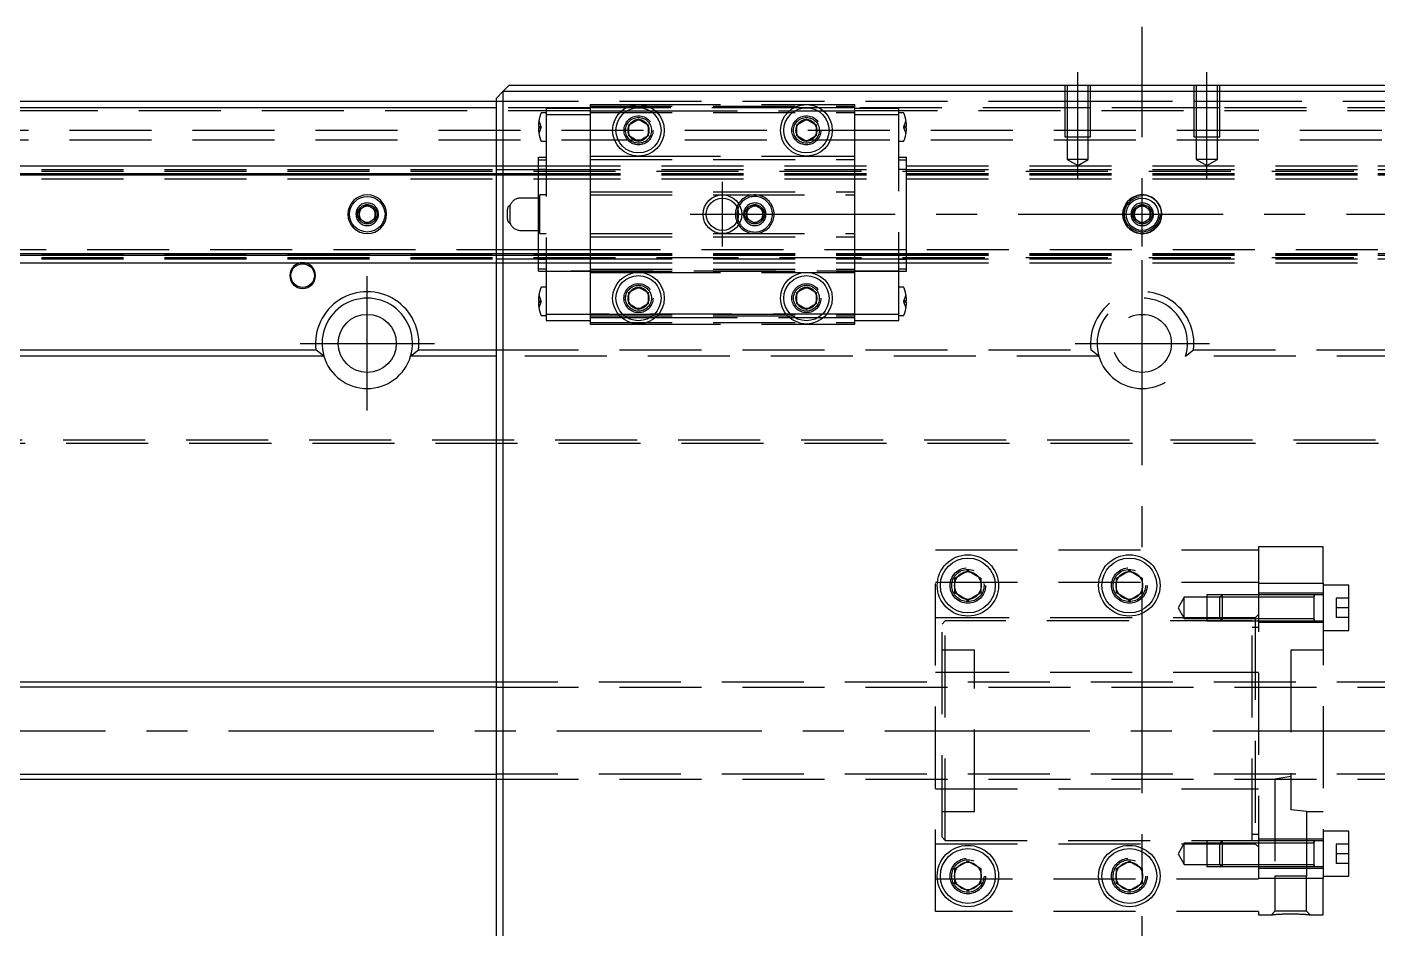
# Model space of a CAD drawing. Extents: x -41 to 1018, y -351 to 109.
# Drawn here: x 207.3 to 416.5, y -30.7 to 109 of the extents above; entities that cross this region are included whole.
import ezdxf

# ---------------------------------------------------------------- set-up
doc = ezdxf.new("R2010")
doc.units = 0
doc.linetypes.add('CENTER', pattern=[50.8, 31.75, -6.35, 6.35, -6.35])
doc.linetypes.add('DASHED', pattern=[19.05, 12.7, -6.35])
doc.layers.get('0').update_dxf_attribs({"linetype": 'CONTINUOUS'})
doc.layers.add('CENTER', color=1, linetype='CENTER')

msp = doc.modelspace()

# ---------------------------------------------------------------- linework, layer by layer
at = {"color": 7, "linetype": 'CONTINUOUS'}
for p, q in [((281, 99), (280, 98)), ((282, 100), (281, 99)), ((479, 99), (281, 99)), ((281, 99), (281, -99)), ((282, 100), (478, 100)), ((280, 96.5), (1, 96.5)), ((2, 97.5), (280, 97.5)), ((280, -98), (280, 98)), ((300.5, 93.87), (302, 94.73)), ((302, 94.73), (303.5, 93.87)), ((326.5, 93.87), (328, 94.73)), ((328, 94.73), (329.5, 93.87)), ((300.5, 92.13), (300.5, 93.87)), ((302, 91.27), (300.5, 92.13)), ((303.5, 92.13), (302, 91.27)), ((303.5, 93.87), (303.5, 92.13)), ((326.5, 92.13), (326.5, 93.87)), ((328, 91.27), (326.5, 92.13)), ((329.5, 92.13), (328, 91.27)), ((329.5, 93.87), (329.5, 92.13)), ((0, 87.5), (280, 87.5)), ((0, 86.32), (280, 86.32)), ((0, 86.1), (280, 86.1)), ((258.75, 80.72), (260, 81.44)), ((258.75, 79.28), (258.75, 80.72)), ((260, 81.44), (261.25, 80.72)), ((261.25, 80.72), (261.25, 79.28)), ((260, 78.56), (258.75, 79.28)), ((261.25, 79.28), (260, 78.56)), ((0, 73.9), (280, 73.9)), ((0, 73.68), (280, 73.68)), ((0, 72.5), (280, 72.5)), ((300.5, 67.87), (302, 68.73)), ((300.5, 66.13), (300.5, 67.87)), ((302, 68.73), (303.5, 67.87)), ((303.5, 67.87), (303.5, 66.13)), ((326.5, 67.87), (328, 68.73)), ((326.5, 66.13), (326.5, 67.87)), ((328, 68.73), (329.5, 67.87)), ((329.5, 67.87), (329.5, 66.13)), ((302, 65.27), (300.5, 66.13)), ((303.5, 66.13), (302, 65.27)), ((328, 65.27), (326.5, 66.13)), ((329.5, 66.13), (328, 65.27)), ((147.94, 59), (252.06, 59)), ((253.29, 58), (252.06, 59)), ((266.71, 58), (267.94, 59)), ((267.94, 59), (280, 59)), ((253.29, 58), (146.71, 58)), ((280, 58), (266.71, 58)), ((351, 23.65), (353, 24.81)), ((351, 21.35), (351, 23.65)), ((353, 24.81), (355, 23.65)), ((355, 23.65), (355, 21.35)), ((376, 23.65), (378, 24.81)), ((376, 21.35), (376, 23.65)), ((378, 24.81), (380, 23.65)), ((380, 23.65), (380, 21.35)), ((353, 20.19), (351, 21.35)), ((355, 21.35), (353, 20.19)), ((378, 20.19), (376, 21.35)), ((380, 21.35), (378, 20.19)), ((280, 7.5), (40.5, 7.5)), ((40.5, -7.5), (280, -7.5)), ((351, -21.35), (353, -20.19)), ((353, -20.19), (355, -21.35)), ((376, -21.35), (378, -20.19)), ((378, -20.19), (380, -21.35)), ((351, -23.65), (351, -21.35)), ((355, -21.35), (355, -23.65)), ((376, -23.65), (376, -21.35)), ((380, -21.35), (380, -23.65)), ((353, -24.81), (351, -23.65)), ((355, -23.65), (353, -24.81)), ((378, -24.81), (376, -23.65)), ((380, -23.65), (378, -24.81))]:
    msp.add_line(p, q, dxfattribs=at)
at = {"color": 3, "linetype": 'DASHED'}
for p, q in [((368, 100), (368, 92)), ((368.35, 100), (368.35, 92)), ((371.65, 92), (371.65, 100)), ((372, 92), (372, 100)), ((388, 100), (388, 92)), ((388.35, 100), (388.35, 92)), ((391.65, 92), (391.65, 100)), ((392, 92), (392, 100)), ((280, 97.5), (368, 97.5)), ((294.5, 96.5), (280, 96.5)), ((287.7, 96.45), (287.7, 95.45)), ((287.7, 96.45), (294.5, 96.45)), ((294.5, 97), (294.5, 96)), ((294.5, 97), (302, 97)), ((294.5, 96.75), (335.5, 96.75)), ((300.06, 96.5), (294.5, 96.5)), ((302, 96.5), (300.06, 96.5)), ((302, 97), (328, 97)), ((303.94, 96.5), (302, 96.5)), ((326.06, 96.5), (303.94, 96.5)), ((328, 96.5), (326.06, 96.5)), ((328, 97), (335.5, 97)), ((329.94, 96.5), (328, 96.5)), ((335.5, 96.5), (329.94, 96.5)), ((335.5, 96), (335.5, 97)), ((368, 96.5), (335.5, 96.5)), ((335.5, 96.45), (342.3, 96.45)), ((342.3, 95.45), (342.3, 96.45)), ((368, 97.5), (372, 97.5)), ((372, 96.5), (368, 96.5)), ((372, 97.5), (388, 97.5)), ((388, 96.5), (372, 96.5)), ((388, 97.5), (392, 97.5)), ((392, 96.5), (388, 96.5)), ((392, 97.5), (480, 97.5)), ((424.5, 96.5), (392, 96.5)), ((294.5, 96), (0.5, 96)), ((286.58, 94.5), (286.9, 93.6)), ((287.7, 95.7), (286.99, 95.7)), ((287.7, 95.45), (294.5, 95.45)), ((287.7, 95.45), (287.7, 64.55)), ((294.5, 96), (294.5, 89)), ((294.5, 96), (299.35, 96)), ((294.5, 95.75), (335.5, 95.75)), ((299.35, 96), (300.2, 96)), ((300.2, 96), (303.8, 96)), ((303.8, 96), (304.65, 96)), ((304.65, 96), (325.35, 96)), ((325.35, 96), (326.2, 96)), ((326.2, 96), (329.8, 96)), ((329.8, 96), (330.65, 96)), ((330.65, 96), (335.5, 96)), ((335.5, 89), (335.5, 96)), ((424.5, 96), (335.5, 96)), ((335.5, 95.45), (342.3, 95.45)), ((343.01, 95.7), (342.3, 95.7)), ((342.3, 64.55), (342.3, 95.45)), ((343.1, 93.6), (343.42, 94.5)), ((760, 93), (0, 93)), ((286.5, 93.6), (286.58, 93.6)), ((286.58, 93.4), (286.5, 93.4)), ((286.58, 93.6), (286.9, 93.6)), ((286.58, 93.6), (286.58, 93.4)), ((286.9, 93.4), (286.58, 92.5)), ((286.58, 93.4), (286.9, 93.4)), ((286.9, 93.6), (286.94, 93.5)), ((286.9, 93.4), (286.94, 93.5)), ((300, 93), (300.03, 93.35)), ((326, 93), (326.02, 93.3)), ((343.1, 93.6), (343.06, 93.5)), ((343.1, 93.4), (343.06, 93.5)), ((343.42, 93.6), (343.1, 93.6)), ((343.42, 92.5), (343.1, 93.4)), ((343.42, 93.4), (343.1, 93.4)), ((343.42, 93.4), (343.42, 93.6)), ((343.42, 93.6), (343.5, 93.6)), ((343.5, 93.4), (343.42, 93.4)), ((760, 91.5), (0, 91.5)), ((286.99, 91.3), (287.7, 91.3)), ((342.3, 91.3), (343.01, 91.3)), ((368, 92), (372, 92)), ((368.35, 92), (368.35, 88.5)), ((371.65, 88.5), (371.65, 92)), ((388, 92), (392, 92)), ((388.35, 92), (388.35, 88.5)), ((391.65, 88.5), (391.65, 92)), ((286.5, 88.43), (286.5, 88.82)), ((286.5, 88.82), (287.7, 88.82)), ((286.5, 88.43), (287.7, 88.43)), ((286.5, 86.03), (286.5, 88.43)), ((294.5, 89), (302, 89)), ((294.5, 89), (294.5, 88.5)), ((294.5, 88.5), (294.5, 83.5)), ((294.5, 88.5), (335.5, 88.5)), ((302, 89), (328, 89)), ((328, 89), (335.5, 89)), ((335.5, 88.5), (335.5, 89)), ((335.5, 83.5), (335.5, 88.5)), ((342.3, 88.82), (343.5, 88.82)), ((342.3, 88.43), (343.5, 88.43)), ((343.5, 88.43), (343.5, 88.82)), ((343.5, 86.03), (343.5, 88.43)), ((368.35, 88.5), (370, 87.55)), ((371.65, 88.5), (368.35, 88.5)), ((370, 87.55), (371.65, 88.5)), ((388.35, 88.5), (390, 87.55)), ((391.65, 88.5), (388.35, 88.5)), ((390, 87.55), (391.65, 88.5)), ((0, 86.91), (280, 86.91)), ((0, 86.7), (760, 86.7)), ((0, 86.26), (286.5, 86.26)), ((280, 87.5), (286.5, 87.5)), ((280, 86.91), (286.5, 86.91)), ((280, 86.32), (286.5, 86.32)), ((280, 86.1), (286.5, 86.1)), ((286.5, 87.5), (343.5, 87.5)), ((286.5, 87.01), (287.7, 87.01)), ((286.5, 86.91), (343.5, 86.91)), ((286.5, 86.32), (343.5, 86.32)), ((286.5, 86.26), (343.5, 86.26)), ((286.5, 86.1), (343.5, 86.1)), ((286.5, 73.97), (286.5, 86.03)), ((342.3, 87.01), (343.5, 87.01)), ((343.5, 87.5), (416.5, 87.5)), ((343.5, 86.91), (416.5, 86.91)), ((343.5, 86.32), (416.5, 86.32)), ((343.5, 86.26), (416.5, 86.26)), ((343.5, 86.1), (416.5, 86.1)), ((343.5, 73.97), (343.5, 86.03)), ((416.5, 87.5), (473.5, 87.5)), ((416.5, 86.91), (473.5, 86.91)), ((416.5, 86.32), (473.5, 86.32)), ((416.5, 86.1), (473.5, 86.1)), ((0, 85.5), (286.5, 85.5)), ((286.5, 85.5), (343.5, 85.5)), ((343.5, 85.5), (416.5, 85.5)), ((286.7, 82.5), (283.75, 82.5)), ((287.7, 83), (286.7, 83)), ((286.7, 80), (286.7, 83)), ((294.5, 83.5), (294.5, 83)), ((294.5, 83.5), (335.5, 83.5)), ((294.5, 83), (294.5, 77)), ((294.5, 83), (315, 83)), ((315, 83), (335.5, 83)), ((335.5, 83), (335.5, 83.5)), ((335.5, 77), (335.5, 83)), ((258.5, 80), (258.52, 80.22)), ((281.7, 80), (281.7, 80.75)), ((281.7, 79.25), (281.7, 80)), ((282.12, 80), (282.12, 81.39)), ((282.12, 78.61), (282.12, 80)), ((286.7, 77), (286.7, 80)), ((318.5, 80), (318.52, 80.22)), ((318.75, 80.72), (320, 81.44)), ((318.75, 79.28), (318.75, 80.72)), ((320, 81.44), (321.25, 80.72)), ((321.25, 80.72), (321.25, 79.28)), ((378.5, 80), (378.52, 80.22)), ((378.75, 80.72), (380, 81.44)), ((378.75, 79.28), (378.75, 80.72)), ((380, 81.44), (381.25, 80.72)), ((381.25, 80.72), (381.25, 79.28)), ((283.75, 77.5), (286.7, 77.5)), ((320, 78.56), (318.75, 79.28)), ((321.25, 79.28), (320, 78.56)), ((380, 78.56), (378.75, 79.28)), ((381.25, 79.28), (380, 78.56)), ((286.7, 77), (287.7, 77)), ((294.5, 77), (294.5, 76.5)), ((294.5, 77), (315, 77)), ((294.5, 76.5), (294.5, 71.5)), ((294.5, 76.5), (335.5, 76.5)), ((315, 77), (335.5, 77)), ((335.5, 76.5), (335.5, 77)), ((335.5, 71.5), (335.5, 76.5)), ((286.5, 74.5), (0, 74.5)), ((0, 73.74), (286.5, 73.74)), ((0, 73.3), (760, 73.3)), ((280, 73.9), (286.5, 73.9)), ((280, 73.68), (286.5, 73.68)), ((294.5, 74.5), (286.5, 74.5)), ((286.5, 71.57), (286.5, 73.97)), ((286.5, 73.9), (294.5, 73.9)), ((286.5, 73.74), (294.5, 73.74)), ((286.5, 73.68), (294.5, 73.68)), ((343.5, 74.5), (294.5, 74.5)), ((294.5, 73.9), (343.5, 73.9)), ((294.5, 73.74), (343.5, 73.74)), ((294.5, 73.68), (343.5, 73.68)), ((416.5, 74.5), (343.5, 74.5)), ((343.5, 71.57), (343.5, 73.97)), ((343.5, 73.9), (416.5, 73.9)), ((343.5, 73.74), (416.5, 73.74)), ((343.5, 73.68), (416.5, 73.68)), ((416.5, 73.9), (424.5, 73.9)), ((416.5, 73.68), (424.5, 73.68)), ((0, 73.09), (280, 73.09)), ((280, 73.09), (286.5, 73.09)), ((280, 72.5), (286.5, 72.5)), ((286.5, 73.09), (294.5, 73.09)), ((287.7, 72.99), (286.5, 72.99)), ((286.5, 72.5), (294.5, 72.5)), ((286.5, 71.18), (286.5, 71.57)), ((286.5, 71.57), (287.7, 71.57)), ((286.5, 71.18), (294.5, 71.18)), ((342.3, 71.18), (287.7, 71.18)), ((294.5, 73.09), (343.5, 73.09)), ((294.5, 72.5), (343.5, 72.5)), ((294.5, 71.5), (294.5, 71)), ((294.5, 71.5), (335.5, 71.5)), ((294.5, 71.18), (343.5, 71.18)), ((335.5, 71), (335.5, 71.5)), ((343.5, 72.99), (342.3, 72.99)), ((342.3, 71.57), (343.5, 71.57)), ((343.5, 73.09), (416.5, 73.09)), ((343.5, 72.5), (416.5, 72.5)), ((343.5, 71.18), (343.5, 71.57)), ((416.5, 73.09), (424.5, 73.09)), ((294.5, 71), (294.5, 64)), ((294.5, 71), (302, 71)), ((302, 71), (328, 71)), ((328, 71), (335.5, 71)), ((335.5, 64), (335.5, 71)), ((286.58, 67.5), (286.9, 66.6)), ((287.7, 68.7), (286.99, 68.7)), ((300, 67), (300.03, 67.35)), ((326, 67), (326.02, 67.3)), ((343.01, 68.7), (342.3, 68.7)), ((343.1, 66.6), (343.42, 67.5)), ((286.5, 66.6), (286.58, 66.6)), ((286.58, 66.4), (286.5, 66.4)), ((286.58, 66.6), (286.9, 66.6)), ((286.58, 66.6), (286.58, 66.4)), ((286.9, 66.4), (286.58, 65.5)), ((286.58, 66.4), (286.9, 66.4)), ((286.9, 66.6), (286.94, 66.5)), ((286.9, 66.4), (286.94, 66.5)), ((343.1, 66.6), (343.06, 66.5)), ((343.1, 66.4), (343.06, 66.5)), ((343.42, 66.6), (343.1, 66.6)), ((343.42, 65.5), (343.1, 66.4)), ((343.42, 66.4), (343.1, 66.4)), ((343.42, 66.4), (343.42, 66.6)), ((343.42, 66.6), (343.5, 66.6)), ((343.5, 66.4), (343.42, 66.4)), ((286.99, 64.3), (287.7, 64.3)), ((287.7, 64.55), (287.7, 63.55)), ((287.7, 64.55), (294.5, 64.55)), ((287.7, 63.55), (294.5, 63.55)), ((294.5, 64.55), (335.5, 64.55)), ((335.5, 64.55), (294.5, 64.55)), ((294.5, 64.25), (335.5, 64.25)), ((294.5, 64), (294.5, 63)), ((294.5, 64), (299.35, 64)), ((294.5, 63.25), (335.5, 63.25)), ((294.5, 63), (302, 63)), ((299.35, 64), (300.2, 64)), ((300.2, 64), (303.8, 64)), ((302, 63), (328, 63)), ((303.8, 64), (304.65, 64)), ((304.65, 64), (325.35, 64)), ((325.35, 64), (326.2, 64)), ((326.2, 64), (329.8, 64)), ((328, 63), (335.5, 63)), ((329.8, 64), (330.65, 64)), ((330.65, 64), (335.5, 64)), ((335.5, 64.55), (342.3, 64.55)), ((335.5, 63), (335.5, 64)), ((335.5, 63.55), (342.3, 63.55)), ((342.3, 63.55), (342.3, 64.55)), ((342.3, 64.3), (343.01, 64.3)), ((280, 59), (372.06, 59)), ((373.29, 58), (372.06, 59)), ((386.71, 58), (387.94, 59)), ((387.94, 59), (480, 59)), ((373.29, 58), (280, 58)), ((480, 58), (386.71, 58)), ((759.5, 44.5), (0.5, 44.5)), ((759, 45), (1, 45)), ((348, -28), (348, 28)), ((348, 28), (398, 28)), ((408, 28.5), (398, 28.5)), ((398, 28.5), (398, 28)), ((398, 28), (398, -28)), ((408, 22.87), (408, 28.5)), ((348, 23), (398, 23)), ((355.48, 22.79), (355.5, 22.5)), ((375.5, 22.5), (375.53, 22.91)), ((390, 21.05), (390, 17.05)), ((392.35, 21.05), (390, 21.05)), ((392.35, 21.05), (392, 20.7)), ((392.35, 21.05), (392.35, 17.05)), ((398, 21.05), (392.35, 21.05)), ((398, 21.05), (392.35, 21.05)), ((398, 22.87), (408, 22.87)), ((408, 21.3), (398, 21.3)), ((406.6, 21.05), (398, 21.05)), ((408, 21.05), (406.59, 21.05)), ((406.6, 17.05), (406.6, 21.05)), ((406.6, 17.05), (406.6, 21.05)), ((406.6, 20.84), (406.6, 21.05)), ((406.6, 21.05), (406.6, 20.84)), ((408, 22.87), (408, -22.87)), ((412, 22.55), (408, 22.55)), ((412, 15.55), (412, 22.55)), ((386.5, 20.7), (385.55, 19.05)), ((385.55, 19.05), (386.5, 17.4)), ((386.5, 17.4), (386.5, 20.7)), ((390, 20.7), (386.5, 20.7)), ((392, 20.7), (390, 20.7)), ((392, 17.4), (392, 20.7)), ((398, 20.7), (392, 20.7)), ((398, 20.7), (392, 20.7)), ((406.6, 20.7), (398, 20.7)), ((406.6, 17.27), (406.6, 20.84)), ((410, 20.55), (410, 19.05)), ((412, 20.55), (410, 20.55)), ((412, 19.05), (410, 19.05)), ((410, 19.05), (410, 17.55)), ((397.5, 17.5), (348, 17.5)), ((349.5, 17), (349, 16.5)), ((397, 17), (349.5, 17)), ((349.5, -17), (349.5, 17)), ((386.5, 17.4), (390, 17.4)), ((390, 17.4), (392, 17.4)), ((390, 17.05), (392.35, 17.05)), ((392, 17.4), (398, 17.4)), ((392, 17.4), (392.35, 17.05)), ((392, 17.4), (398, 17.4)), ((392.35, 17.05), (398, 17.05)), ((392.35, 17.05), (398, 17.05)), ((397, -17), (397, 17)), ((398, 18), (397.5, 17.5)), ((397.5, 17.5), (397.5, -17.5)), ((398, 17.4), (406.6, 17.4)), ((398, 17.05), (406.6, 17.05)), ((398, 16.8), (408, 16.8)), ((406.59, 17.05), (408, 17.05)), ((406.6, 17.05), (406.6, 17.27)), ((406.6, 17.27), (406.6, 17.05)), ((406.6, 17.05), (406.6, 17.05)), ((412, 17.55), (410, 17.55)), ((349, -16.5), (349, 16.5)), ((398, 16), (397, 16)), ((408, 15.55), (412, 15.55)), ((354, 12.5), (349, 12.5)), ((354, -12.5), (354, 12.5)), ((408, 12.5), (403, 12.5)), ((403, 12.5), (403, -12.26)), ((397.5, 9), (348, 9)), ((398, 9), (397.5, 9)), ((480, 7.5), (280, 7.5)), ((280, 6.75), (480, 6.75)), ((480, -6.75), (280, -6.75)), ((280, -7.5), (480, -7.5)), ((403, -7.09), (400.54, -7.5)), ((400.54, -7.5), (400.54, -22.5)), ((400.54, -7.5), (400.55, -7.5)), ((348, -9), (397.5, -9)), ((397.5, -9), (398, -9)), ((349, -12.5), (354, -12.5)), ((405.46, -12.5), (403, -12.26)), ((405.46, -22.5), (405.46, -12.5)), ((405.46, -12.5), (408, -12.5)), ((349, -16.5), (349.5, -17)), ((397, -16), (398, -16)), ((412, -15.55), (408, -15.55)), ((412, -22.55), (412, -15.55)), ((348, -17.5), (397.5, -17.5)), ((349.5, -17), (397, -17)), ((386.5, -17.4), (385.55, -19.05)), ((386.5, -20.7), (386.5, -17.4)), ((390, -17.4), (386.5, -17.4)), ((390, -17.05), (390, -21.05)), ((392.35, -17.05), (390, -17.05)), ((392, -17.4), (390, -17.4)), ((392.35, -17.05), (392, -17.4)), ((392, -20.7), (392, -17.4)), ((398, -17.4), (392, -17.4)), ((398, -17.4), (392, -17.4)), ((392.35, -17.05), (392.35, -21.05)), ((398, -17.05), (392.35, -17.05)), ((398, -17.05), (392.35, -17.05)), ((397.5, -17.5), (398, -18)), ((408, -16.8), (398, -16.8)), ((406.6, -17.05), (398, -17.05)), ((406.6, -17.4), (398, -17.4)), ((408, -17.05), (406.59, -17.05)), ((406.6, -21.05), (406.6, -17.05)), ((406.6, -21.05), (406.6, -17.05)), ((406.6, -17.4), (406.6, -17.05)), ((406.6, -17.27), (406.6, -17.05)), ((406.6, -17.05), (406.6, -17.27)), ((406.6, -20.84), (406.6, -17.27)), ((406.6, -20.7), (406.6, -17.4)), ((410, -17.55), (410, -19.05)), ((412, -17.55), (410, -17.55)), ((385.55, -19.05), (386.5, -20.7)), ((386.5, -20.7), (390, -20.7)), ((390, -20.7), (392, -20.7)), ((392, -20.7), (398, -20.7)), ((392, -20.7), (392.35, -21.05)), ((392, -20.7), (398, -20.7)), ((398, -20.7), (406.6, -20.7)), ((406.6, -21.05), (406.6, -20.7)), ((406.6, -21.05), (406.6, -20.84)), ((406.6, -20.84), (406.6, -21.05)), ((412, -19.05), (410, -19.05)), ((410, -19.05), (410, -20.55)), ((412, -20.55), (410, -20.55)), ((398, -23), (348, -23)), ((350.5, -22.5), (350.53, -22.09)), ((375.5, -22.5), (375.53, -22.09)), ((390, -21.05), (392.35, -21.05)), ((392.35, -21.05), (398, -21.05)), ((392.35, -21.05), (398, -21.05)), ((398, -21.05), (406.6, -21.05)), ((398, -21.3), (408, -21.3)), ((408, -22.87), (398, -22.87)), ((405.46, -22.5), (400.54, -22.5)), ((400.55, -22.5), (400.55, -27.95)), ((405.45, -27.95), (405.45, -22.5)), ((406.59, -21.05), (408, -21.05)), ((408, -22.55), (412, -22.55)), ((408, -28.5), (408, -22.87)), ((398, -28), (348, -28)), ((398, -28), (398, -28.5)), ((398, -28.5), (400, -28.5)), ((400.55, -27.95), (400, -28.5)), ((400, -28.5), (400.01, -28.5)), ((400, -28.5), (400, -28.5)), ((400.01, -28.5), (400.02, -28.5)), ((400.02, -28.5), (400.04, -28.5)), ((400.04, -28.5), (400.06, -28.49)), ((400.06, -28.49), (400.08, -28.49)), ((400.08, -28.49), (400.11, -28.49)), ((400.11, -28.49), (400.15, -28.49)), ((400.15, -28.49), (400.19, -28.48)), ((400.19, -28.48), (400.24, -28.48)), ((400.24, -28.48), (400.3, -28.47)), ((400.3, -28.47), (400.37, -28.47)), ((400.37, -28.47), (400.44, -28.46)), ((400.44, -28.46), (400.52, -28.45)), ((400.52, -28.45), (400.61, -28.45)), ((405.45, -27.95), (400.55, -27.95)), ((400.61, -28.45), (400.7, -28.44)), ((400.7, -28.44), (400.8, -28.43)), ((400.8, -28.43), (400.9, -28.43)), ((400.9, -28.43), (401.01, -28.42)), ((401.01, -28.42), (401.12, -28.41)), ((401.12, -28.41), (401.24, -28.41)), ((401.24, -28.41), (401.36, -28.4)), ((401.36, -28.4), (401.48, -28.39)), ((401.48, -28.39), (401.61, -28.39)), ((401.61, -28.39), (401.74, -28.38)), ((401.74, -28.38), (401.87, -28.38)), ((401.87, -28.38), (402.01, -28.37)), ((402.01, -28.37), (402.15, -28.37)), ((402.15, -28.37), (402.29, -28.36)), ((402.29, -28.36), (402.43, -28.36)), ((402.43, -28.36), (402.57, -28.36)), ((402.57, -28.36), (402.71, -28.36)), ((402.71, -28.36), (402.85, -28.36)), ((402.85, -28.36), (403, -28.36)), ((403, -28.36), (403.15, -28.36)), ((403.15, -28.36), (403.29, -28.36)), ((403.29, -28.36), (403.43, -28.36)), ((403.43, -28.36), (403.57, -28.36)), ((403.57, -28.36), (403.71, -28.36)), ((403.71, -28.36), (403.85, -28.37)), ((403.85, -28.37), (403.99, -28.37)), ((403.99, -28.37), (404.13, -28.38)), ((404.13, -28.38), (404.26, -28.38)), ((404.26, -28.38), (404.39, -28.39)), ((404.39, -28.39), (404.52, -28.39)), ((404.52, -28.39), (404.64, -28.4)), ((404.64, -28.4), (404.76, -28.41)), ((404.76, -28.41), (404.88, -28.41)), ((404.88, -28.41), (404.99, -28.42)), ((404.99, -28.42), (405.1, -28.43)), ((405.1, -28.43), (405.2, -28.43)), ((405.2, -28.43), (405.3, -28.44)), ((405.3, -28.44), (405.39, -28.45)), ((405.39, -28.45), (405.48, -28.45)), ((406, -28.5), (405.45, -27.95)), ((405.48, -28.45), (405.54, -28.46)), ((405.54, -28.46), (405.6, -28.46)), ((405.6, -28.46), (405.66, -28.47)), ((405.66, -28.47), (405.71, -28.47)), ((405.71, -28.47), (405.76, -28.48)), ((405.76, -28.48), (405.81, -28.48)), ((405.81, -28.48), (405.85, -28.49)), ((405.85, -28.49), (405.89, -28.49)), ((405.89, -28.49), (405.92, -28.49)), ((405.92, -28.49), (405.94, -28.49)), ((405.94, -28.49), (405.97, -28.5)), ((405.97, -28.5), (405.99, -28.5)), ((405.99, -28.5), (406, -28.5)), ((406, -28.5), (406, -28.5)), ((406, -28.5), (408, -28.5)), ((406, -28.5), (406, -28.5))]:
    msp.add_line(p, q, dxfattribs=at)
at = {"color": 3, "linetype": 'CONTINUOUS'}
for p, q in [((280, 6.75), (40.5, 6.75)), ((40.5, -6.75), (280, -6.75))]:
    msp.add_line(p, q, dxfattribs=at)
at = {"color": 7, "linetype": 'CONTINUOUS'}
for centre, radius in [((302, 93), 4), ((302, 93), 3.5), ((328, 93), 4), ((328, 93), 3.5), ((260, 80), 2.75), ((315, 80), 2.5), ((380, 80), 3), ((380, 80), 2.5), ((302, 67), 4), ((302, 67), 3.5), ((328, 67), 4), ((328, 67), 3.5), ((260, 60), 4.5), ((353, 22.5), 4.75), ((378, 22.5), 4.75), ((353, 22.5), 4.25), ((378, 22.5), 4.25), ((353, -22.5), 4.75), ((353, -22.5), 4.25), ((378, -22.5), 4.75), ((378, -22.5), 4.25)]:
    msp.add_circle(centre, radius, dxfattribs=at)
at = {"color": 3, "linetype": 'DASHED'}
for centre, radius in [((302, 93), 2.25), ((302, 93), 2), ((302, 93), 1.62), ((328, 93), 2.25), ((328, 93), 2), ((328, 93), 1.62), ((380, 80), 2.75), ((260, 80), 1.5), ((320, 80), 1.5), ((380, 80), 1.5), ((302, 67), 2.25), ((328, 67), 2.25), ((302, 67), 2), ((302, 67), 1.62), ((328, 67), 2), ((328, 67), 1.62), ((380, 60), 4.5), ((353, 22.5), 2.75), ((378, 22.5), 2.75), ((353, 22.5), 2.5), ((378, 22.5), 2.5), ((353, -22.5), 2.75), ((353, -22.5), 2.5), ((378, -22.5), 2.75), ((378, -22.5), 2.5)]:
    msp.add_circle(centre, radius, dxfattribs=at)
at = {"color": 3, "linetype": 'CONTINUOUS'}
for centre, radius in [((315, 80), 3), ((250, 70.5), 1.83)]:
    msp.add_circle(centre, radius, dxfattribs=at)
at = {"color": 3, "linetype": 'DASHED'}
for centre, radius, start, end in [((292.5, 93.5), 6, 170.4203, 179.0449), ((292.5, 93.5), 6, 159.1494, 170.4059), ((286.99, 95.6), 0.1, 90, 159.1494), ((302, 93), 1.65, 95.38, 144.62), ((302, 93), 1.62, 98.1587, 141.8413), ((302, 93), 1.62, 81.8413, 98.1587), ((302, 93), 1.65, 84.62, 95.38), ((302, 93), 1.65, 35.38, 84.62), ((302, 93), 1.62, 38.1587, 81.8413), ((328, 93), 1.65, 95.38, 144.62), ((328, 93), 1.62, 98.1587, 141.8413), ((328, 93), 1.62, 81.8413, 98.1587), ((328, 93), 1.65, 84.62, 95.38), ((328, 93), 1.65, 35.38, 84.62), ((328, 93), 1.62, 38.1587, 81.8413), ((343.01, 95.6), 0.1, 20.8506, 90), ((337.5, 93.5), 6, 9.5941, 20.8506), ((337.5, 93.5), 6, 0.9551, 9.5797), ((292.5, 93.5), 6, 180.9551, 189.5797), ((292.5, 93.5), 6, 189.5941, 200.8506), ((302, 93), 1.65, 155.38, 180), ((302, 93), 1.65, 180, 204.62), ((302, 93), 1.62, 158.1587, 201.8413), ((302, 93), 1.62, 141.8413, 158.1587), ((302, 93), 1.65, 144.62, 155.38), ((302, 93), 1.62, 201.8413, 218.1587), ((302, 93), 1.65, 204.62, 215.38), ((302, 93), 1.65, 215.38, 264.62), ((302, 93), 1.65, 275.38, 324.62), ((302, 93), 1.62, 21.8413, 38.1587), ((302, 93), 1.62, 321.8413, 338.1587), ((302, 93), 1.65, 24.62, 35.38), ((302, 93), 1.65, 324.62, 335.38), ((302, 93), 1.65, 335.38, 24.62), ((302, 93), 1.62, 0, 21.8413), ((302, 93), 1.62, 338.1587, 0), ((328, 93), 1.65, 155.38, 180), ((328, 93), 1.65, 180, 204.62), ((328, 93), 1.62, 158.1587, 201.8413), ((328, 93), 1.62, 141.8413, 158.1587), ((328, 93), 1.65, 144.62, 155.38), ((328, 93), 1.62, 201.8413, 218.1587), ((328, 93), 1.65, 204.62, 215.38), ((328, 93), 1.65, 215.38, 264.62), ((328, 93), 1.65, 275.38, 324.62), ((328, 93), 1.62, 21.8413, 38.1587), ((328, 93), 1.62, 321.8413, 338.1587), ((328, 93), 1.65, 24.62, 35.38), ((328, 93), 1.65, 324.62, 335.38), ((328, 93), 1.65, 335.38, 24.62), ((328, 93), 1.62, 0, 21.8413), ((328, 93), 1.62, 338.1587, 0), ((337.5, 93.5), 6, 339.1494, 350.4059), ((337.5, 93.5), 6, 350.4203, 359.0449), ((286.99, 91.4), 0.1, 200.8506, 270), ((302, 93), 1.62, 218.1587, 261.8413), ((302, 93), 1.62, 261.8413, 278.1587), ((302, 93), 1.65, 264.62, 275.38), ((302, 93), 1.62, 278.1587, 321.8413), ((328, 93), 1.62, 218.1587, 261.8413), ((328, 93), 1.62, 261.8413, 278.1587), ((328, 93), 1.65, 264.62, 275.38), ((328, 93), 1.62, 278.1587, 321.8413), ((343.01, 91.4), 0.1, 270, 339.1494), ((260, 80), 1.75, 0, 180), ((283.75, 80.75), 1.75, 90, 158.4596), ((320, 80), 3, 146.4427, 157.6684), ((320, 80), 3, 0, 146.4427), ((320, 80), 2.75, 0, 148.9612), ((320, 80), 1.75, 0, 180), ((380, 80), 3, 0, 180), ((380, 80), 1.75, 0, 180), ((260, 80), 1.75, 180, 0), ((260, 80), 1.25, 120, 180), ((260, 80), 1.25, 180, 240), ((260, 80), 1.25, 60, 120), ((260, 80), 1.25, 0, 60), ((260, 80), 1.25, 300, 0), ((282.4, 80.75), 0.7, 113.3901, 180), ((320, 80), 3, 157.6684, 180), ((320, 80), 3, 180, 202.3316), ((320, 80), 2.75, 163.1009, 196.8991), ((320, 80), 2.75, 148.9612, 163.1009), ((320, 80), 3, 213.5573, 0), ((320, 80), 2.75, 211.0388, 0), ((320, 80), 1.75, 180, 0), ((320, 80), 1.25, 120, 180), ((320, 80), 1.25, 180, 240), ((320, 80), 1.25, 240, 120), ((380, 80), 3, 180, 0), ((380, 80), 1.75, 180, 0), ((380, 80), 1.25, 120, 180), ((380, 80), 1.25, 180, 240), ((380, 80), 1.25, 60, 120), ((380, 80), 1.25, 0, 60), ((380, 80), 1.25, 300, 0), ((260, 80), 1.25, 240, 300), ((282.4, 79.25), 0.7, 180, 246.6201), ((283.75, 79.25), 1.75, 201.5404, 270), ((320, 80), 3, 202.3316, 213.5573), ((320, 80), 2.75, 196.8991, 211.0388), ((380, 80), 1.25, 240, 300), ((292.5, 66.5), 6, 170.4203, 179.0449), ((292.5, 66.5), 6, 159.1494, 170.4059), ((286.99, 68.6), 0.1, 90, 159.1494), ((302, 67), 1.65, 155.38, 180), ((302, 67), 1.65, 180, 204.62), ((302, 67), 1.62, 158.1587, 201.8413), ((302, 67), 1.62, 141.8413, 158.1587), ((302, 67), 1.65, 144.62, 155.38), ((302, 67), 1.65, 95.38, 144.62), ((302, 67), 1.62, 98.1587, 141.8413), ((302, 67), 1.62, 81.8413, 98.1587), ((302, 67), 1.65, 84.62, 95.38), ((302, 67), 1.65, 35.38, 84.62), ((302, 67), 1.62, 38.1587, 81.8413), ((302, 67), 1.62, 21.8413, 38.1587), ((302, 67), 1.65, 24.62, 35.38), ((302, 67), 1.65, 335.38, 24.62), ((302, 67), 1.62, 0, 21.8413), ((302, 67), 1.62, 338.1587, 0), ((328, 67), 1.65, 155.38, 180), ((328, 67), 1.65, 180, 204.62), ((328, 67), 1.62, 158.1587, 201.8413), ((328, 67), 1.62, 141.8413, 158.1587), ((328, 67), 1.65, 144.62, 155.38), ((328, 67), 1.65, 95.38, 144.62), ((328, 67), 1.62, 98.1587, 141.8413), ((328, 67), 1.62, 81.8413, 98.1587), ((328, 67), 1.65, 84.62, 95.38), ((328, 67), 1.65, 35.38, 84.62), ((328, 67), 1.62, 38.1587, 81.8413), ((328, 67), 1.62, 21.8413, 38.1587), ((328, 67), 1.65, 24.62, 35.38), ((328, 67), 1.65, 335.38, 24.62), ((328, 67), 1.62, 0, 21.8413), ((328, 67), 1.62, 338.1587, 0), ((343.01, 68.6), 0.1, 20.8506, 90), ((337.5, 66.5), 6, 9.5941, 20.8506), ((337.5, 66.5), 6, 0.9551, 9.5797), ((380, 60), 8, 352.8192, 187.1808), ((380, 60), 7, 343.3985, 196.6015), ((292.5, 66.5), 6, 180.9551, 189.5797), ((292.5, 66.5), 6, 189.5941, 200.8506), ((302, 67), 1.62, 201.8413, 218.1587), ((302, 67), 1.65, 204.62, 215.38), ((302, 67), 1.65, 215.38, 264.62), ((302, 67), 1.62, 218.1587, 261.8413), ((302, 67), 1.62, 261.8413, 278.1587), ((302, 67), 1.65, 264.62, 275.38), ((302, 67), 1.65, 275.38, 324.62), ((302, 67), 1.62, 278.1587, 321.8413), ((302, 67), 1.62, 321.8413, 338.1587), ((302, 67), 1.65, 324.62, 335.38), ((328, 67), 1.62, 201.8413, 218.1587), ((328, 67), 1.65, 204.62, 215.38), ((328, 67), 1.65, 215.38, 264.62), ((328, 67), 1.62, 218.1587, 261.8413), ((328, 67), 1.62, 261.8413, 278.1587), ((328, 67), 1.65, 264.62, 275.38), ((328, 67), 1.65, 275.38, 324.62), ((328, 67), 1.62, 278.1587, 321.8413), ((328, 67), 1.62, 321.8413, 338.1587), ((328, 67), 1.65, 324.62, 335.38), ((337.5, 66.5), 6, 339.1494, 350.4059), ((337.5, 66.5), 6, 350.4203, 359.0449), ((286.99, 64.4), 0.1, 200.8506, 270), ((343.01, 64.4), 0.1, 270, 339.1494), ((380, 60), 7, 196.6015, 343.3985), ((353, 22.5), 2.1, 162.2472, 180), ((353, 22.5), 2.1, 137.7528, 162.2472), ((353, 22.5), 2.1, 102.2472, 137.7528), ((353, 22.5), 2.1, 77.7528, 102.2472), ((353, 22.5), 2.1, 42.2472, 77.7528), ((353, 22.5), 2.1, 17.7528, 42.2472), ((353, 22.5), 2.1, 342.2472, 17.7528), ((378, 22.5), 2.1, 162.2472, 180), ((378, 22.5), 2.1, 137.7528, 162.2472), ((378, 22.5), 2.1, 102.2472, 137.7528), ((378, 22.5), 2.1, 77.7528, 102.2472), ((378, 22.5), 2.1, 42.2472, 77.7528), ((378, 22.5), 2.1, 17.7528, 42.2472), ((378, 22.5), 2.1, 342.2472, 17.7528), ((353, 22.5), 2.1, 180, 197.7528), ((353, 22.5), 2.1, 197.7528, 222.2472), ((353, 22.5), 2.1, 222.2472, 257.7528), ((353, 22.5), 2.1, 282.2472, 317.7528), ((353, 22.5), 2.1, 317.7528, 342.2472), ((378, 22.5), 2.1, 180, 197.7528), ((378, 22.5), 2.1, 197.7528, 222.2472), ((378, 22.5), 2.1, 222.2472, 257.7528), ((378, 22.5), 2.1, 282.2472, 317.7528), ((378, 22.5), 2.1, 317.7528, 342.2472), ((353, 22.5), 2.1, 257.7528, 282.2472), ((378, 22.5), 2.1, 257.7528, 282.2472), ((353, -22.5), 2.1, 102.2472, 137.7528), ((353, -22.5), 2.1, 102.2472, 137.7528), ((353, -22.5), 2.1, 77.7528, 102.2472), ((353, -22.5), 2.1, 77.7528, 102.2472), ((353, -22.5), 2.1, 42.2472, 77.7528), ((353, -22.5), 2.1, 42.2472, 77.7528), ((378, -22.5), 2.1, 102.2472, 137.7528), ((378, -22.5), 2.1, 77.7528, 102.2472), ((378, -22.5), 2.1, 42.2472, 77.7528), ((353, -22.5), 2.1, 162.2472, 180), ((353, -22.5), 2.1, 162.2472, 180), ((353, -22.5), 2.1, 180, 197.7528), ((353, -22.5), 2.1, 180, 197.7528), ((353, -22.5), 2.1, 137.7528, 162.2472), ((353, -22.5), 2.1, 137.7528, 162.2472), ((353, -22.5), 2.1, 17.7528, 42.2472), ((353, -22.5), 2.1, 17.7528, 42.2472), ((353, -22.5), 2.1, 342.2472, 17.7528), ((353, -22.5), 2.1, 342.2472, 17.7528), ((378, -22.5), 2.1, 162.2472, 180), ((378, -22.5), 2.1, 180, 197.7528), ((378, -22.5), 2.1, 137.7528, 162.2472), ((378, -22.5), 2.1, 17.7528, 42.2472), ((378, -22.5), 2.1, 342.2472, 17.7528), ((353, -22.5), 2.1, 197.7528, 222.2472), ((353, -22.5), 2.1, 197.7528, 222.2472), ((353, -22.5), 2.1, 222.2472, 257.7528), ((353, -22.5), 2.1, 222.2472, 257.7528), ((353, -22.5), 2.1, 257.7528, 282.2472), ((353, -22.5), 2.1, 257.7528, 282.2472), ((353, -22.5), 2.1, 282.2472, 317.7528), ((353, -22.5), 2.1, 282.2472, 317.7528), ((353, -22.5), 2.1, 317.7528, 342.2472), ((353, -22.5), 2.1, 317.7528, 342.2472), ((378, -22.5), 2.1, 197.7528, 222.2472), ((378, -22.5), 2.1, 222.2472, 257.7528), ((378, -22.5), 2.1, 257.7528, 282.2472), ((378, -22.5), 2.1, 282.2472, 317.7528), ((378, -22.5), 2.1, 317.7528, 342.2472)]:
    msp.add_arc(centre, radius, start, end, dxfattribs=at)
at = {"color": 7, "linetype": 'CONTINUOUS'}
for centre, radius, start, end in [((260, 80), 3, 0, 180), ((260, 80), 3, 180, 0), ((250, 70.5), 2, 180, 90), ((250, 70.5), 2, 90, 180), ((260, 60), 8, 352.8192, 187.1808), ((260, 60), 7, 343.3985, 196.6015), ((260, 60), 7, 196.6015, 343.3985)]:
    msp.add_arc(centre, radius, start, end, dxfattribs=at)
at = {"layer": 'CENTER', "color": 1, "linetype": 'CENTER'}
for p, q in [((380, -111.25), (380, 109.01)), ((370, 85.55), (370, 102)), ((390, 85.55), (390, 102)), ((315, 75), (315, 85)), ((380, 75), (380, 85)), ((310, 80), (439.4, 80)), ((375, 80), (385, 80)), ((260, 49.6), (260, 70.4)), ((380, 49.6), (380, 70.4)), ((249.6, 60), (270.4, 60)), ((369.6, 60), (390.4, 60)), ((-15.46, 0), (815.73, 0))]:
    msp.add_line(p, q, dxfattribs=at)

doc.saveas('drawing.dxf')
